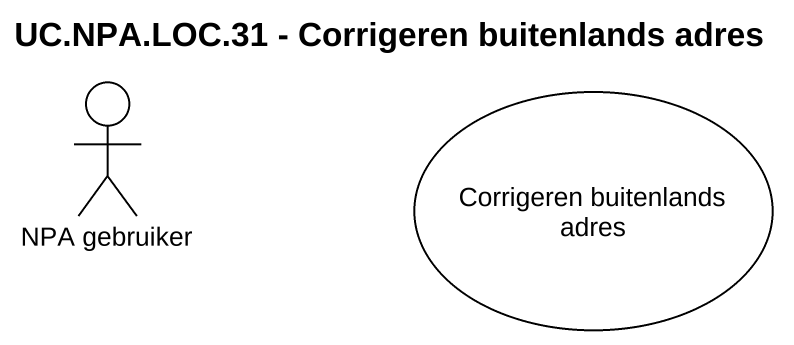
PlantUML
@startuml
title UC.NPA.LOC.31 - Corrigeren buitenlands adres
actor "NPA gebruiker" as NPA_gebruiker
usecase "Corrigeren buitenlands adres" as Corrigeren_buitenlands_adres
@enduml
